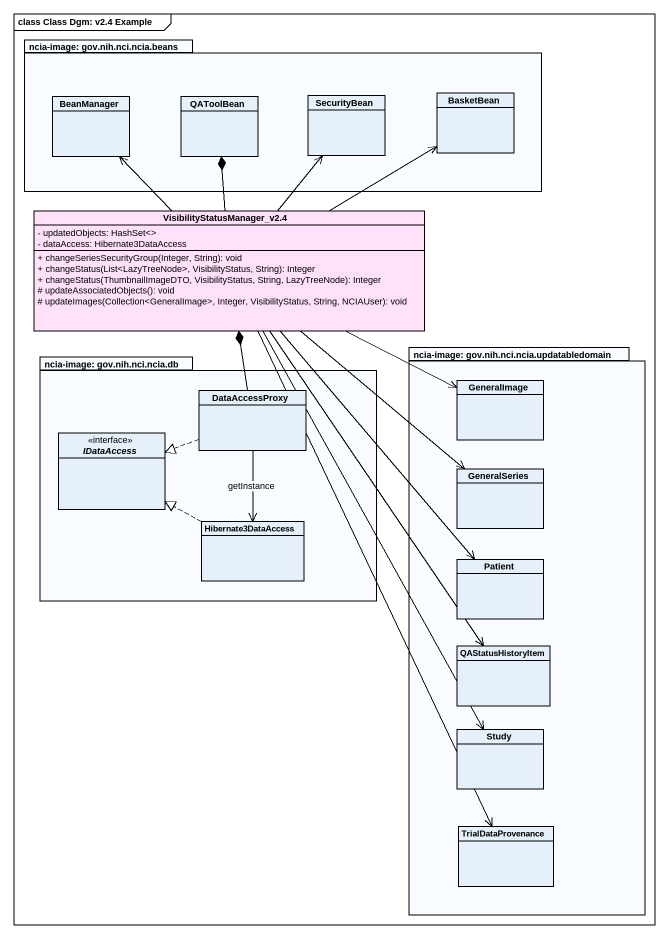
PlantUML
@startuml
mainframe class Class Dgm: v2.4 Example
hide circle
hide empty members
skinparam classAttributeIconSize 0
package "ncia-image: gov.nih.nci.ncia.beans" as ncia_image_gov_nih_nci_ncia {
  class BeanManager
  class QAToolBean
  class SecurityBean
  class BasketBean
}
class "VisibilityStatusManager_v2.4" as VisibilityStatusManager_v2_4 #FFE1FA {
  - updatedObjects: HashSet<>
  - dataAccess: Hibernate3DataAccess
  + changeSeriesSecurityGroup(Integer, String): void
  + changeStatus(List<LazyTreeNode>, VisibilityStatus, String): Integer
  + changeStatus(ThumbnailImageDTO, VisibilityStatus, String, LazyTreeNode): Integer
  # updateAssociatedObjects(): void
  # updateImages(Collection<GeneralImage>, Integer, VisibilityStatus, String, NCIAUser): void
}
package "ncia-image: gov.nih.nci.ncia.updatabledomain" as ncia_image_gov_nih_nci_ncia_2 {
  class GeneralImage
  class GeneralSeries
  class Patient
  class QAStatusHistoryItem
  class Study
  class TrialDataProvenance
}
package "ncia-image: gov.nih.nci.ncia.db" as ncia_image_gov_nih_nci_ncia_3 {
  class DataAccessProxy
  interface IDataAccess <<interface>>
  class Hibernate3DataAccess
}
VisibilityStatusManager_v2_4 -up-> BeanManager
VisibilityStatusManager_v2_4 -up-* QAToolBean
VisibilityStatusManager_v2_4 -up-> SecurityBean
VisibilityStatusManager_v2_4 -up-> BasketBean
VisibilityStatusManager_v2_4 -right-> GeneralImage
VisibilityStatusManager_v2_4 --> GeneralSeries
VisibilityStatusManager_v2_4 --> Patient
VisibilityStatusManager_v2_4 --> QAStatusHistoryItem
VisibilityStatusManager_v2_4 --> Study
VisibilityStatusManager_v2_4 --> TrialDataProvenance
DataAccessProxy -up-* VisibilityStatusManager_v2_4
DataAccessProxy .left.|> IDataAccess
DataAccessProxy --> Hibernate3DataAccess : getInstance
Hibernate3DataAccess .left.|> IDataAccess
@enduml
